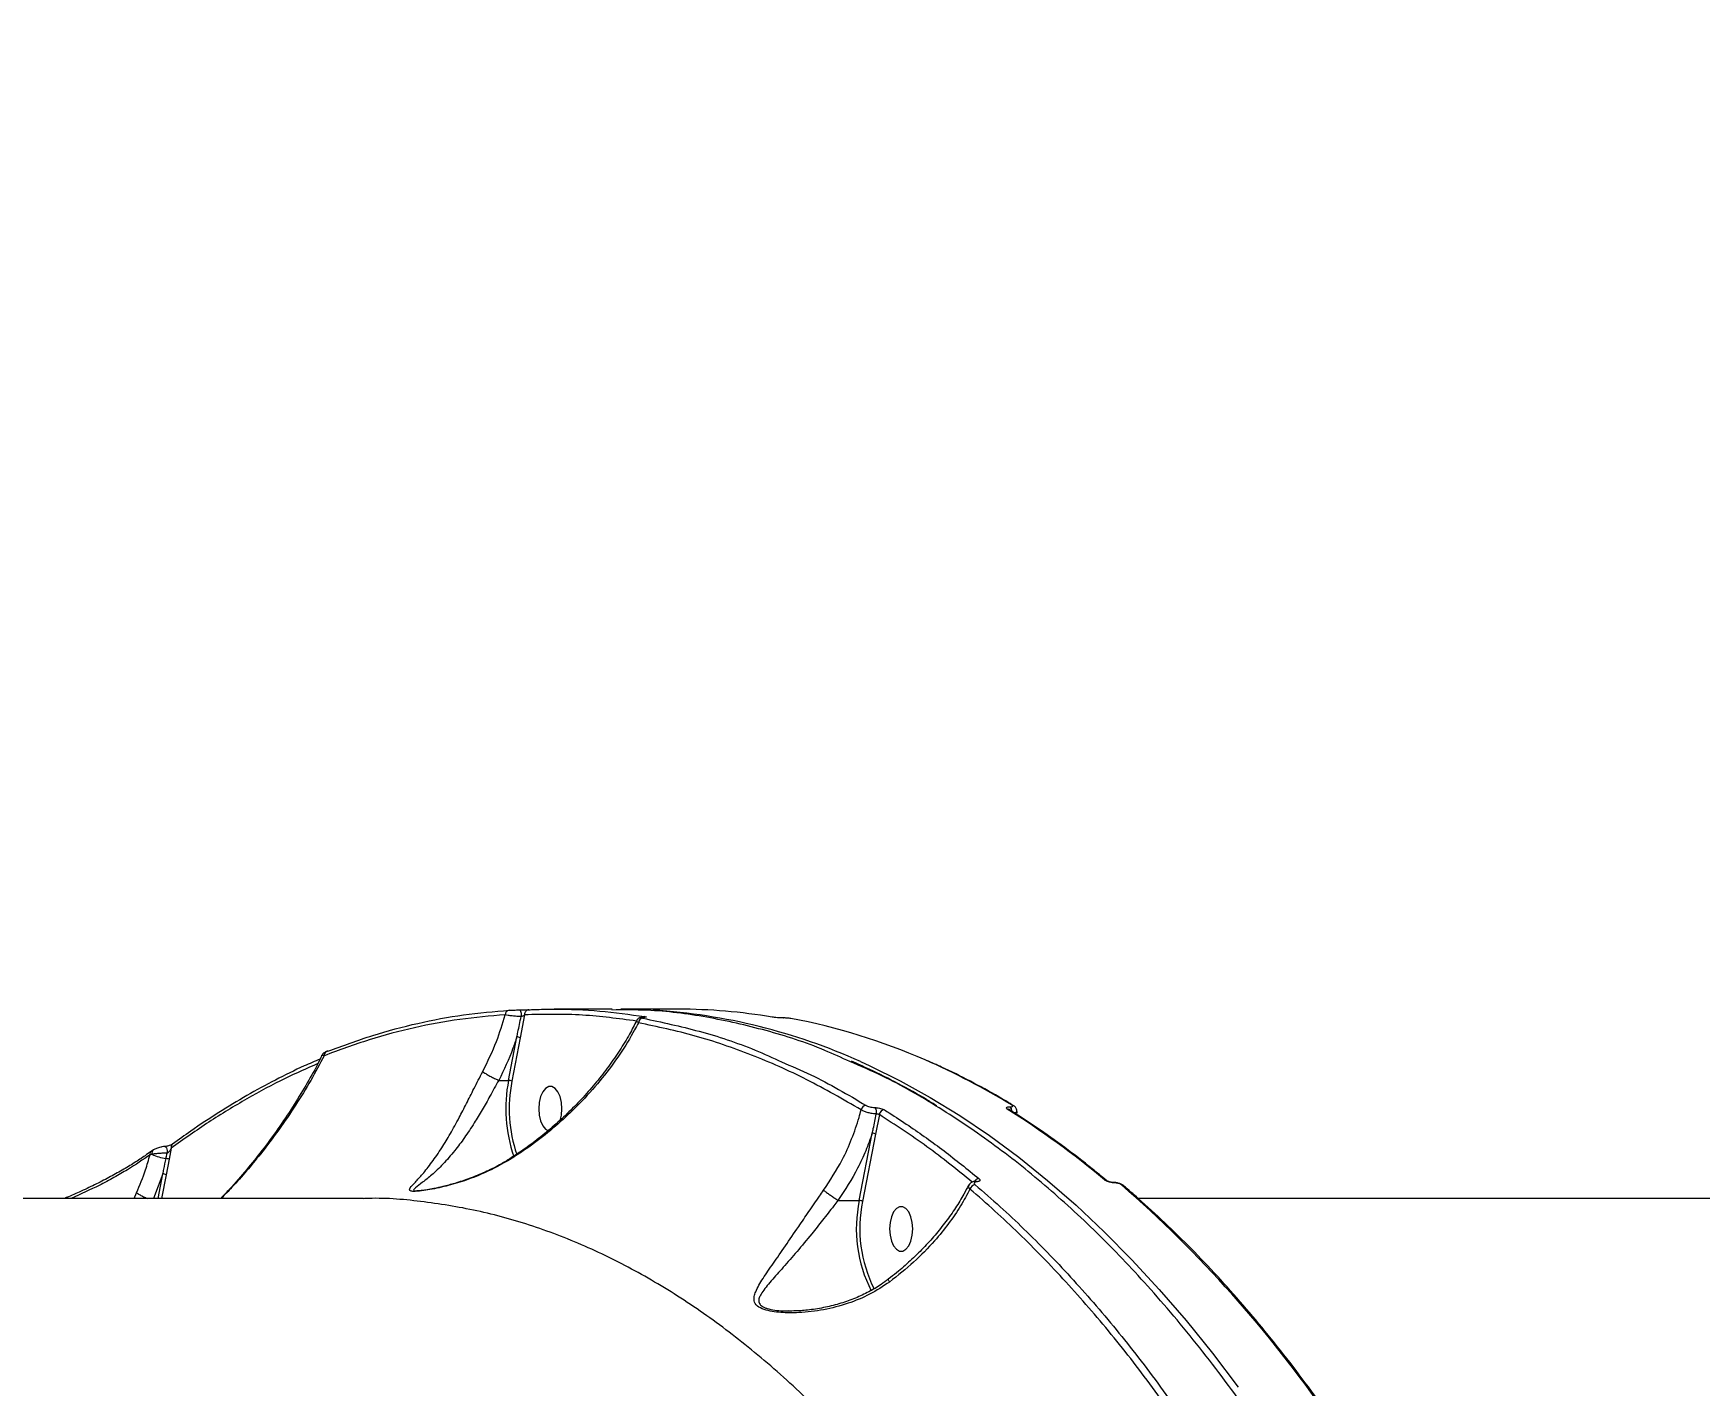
# Model space of a CAD drawing. Header units: millimetres. Extents: x -8327 to 9087, y -6583 to 5996.
# Drawn here: x 3960.7 to 4295.4, y 572.3 to 843.9 of the extents above; entities that cross this region are included whole.
import ezdxf

# ---------------------------------------------------------------- set-up
doc = ezdxf.new("R2010")
doc.units = ezdxf.units.MM
doc.layers.add('DIKOM_ОБЪЕКТ', color=7, linetype='Continuous')
doc.layers.add('DIKOM_РАЗМЕР_ОБЪЕКТА', color=7, linetype='Continuous')
doc.styles.add('style1', font='arial.ttf', dxfattribs={"width": 0.8})
doc.dimstyles.new('1-50', dxfattribs={"dimtxt": 300, "dimasz": 200, "dimexe": 100, "dimexo": 0, "dimgap": 100, "dimtad": 1, "dimtxsty": 'style1', "dimcen": 200, "dimclrd": 7, "dimclre": 7, "dimclrt": 7, "dimadec": 1, "dimazin": 2, "dimtfac": 1, "dimtmove": 0, "dimatfit": 2, "dimfxl": 0, "dimlwd": 25, "dimlwe": 18, "dimarcsym": 0})

# ---------------------------------------------------------------- blocks, each defined once
blk = doc.blocks.new('*D9')
at = {"layer": 'Defpoints', "color": 0, "transparency": 16777216}
for p in [(7087.37, 843.9), (-4957.59, 227.93), (7087.37, -4838.64)]:
    blk.add_point(p, dxfattribs=at)
at = {"layer": 'DIKOM_РАЗМЕР_ОБЪЕКТА', "color": 7, "lineweight": 18, "transparency": 16777216}
for p, q in [((7087.37, 843.9), (7087.37, -4938.64)), ((-4957.59, 227.93), (-4957.59, -4938.64))]:
    blk.add_line(p, q, dxfattribs=at)
at = {"layer": 'DIKOM_РАЗМЕР_ОБЪЕКТА', "color": 7, "lineweight": 25, "transparency": 16777216}
blk.add_line((-4757.59, -4838.64), (6887.37, -4838.64), dxfattribs=at)
at = {"layer": 'DIKOM_РАЗМЕР_ОБЪЕКТА', "color": 7, "transparency": 16777216}
for points in [[(-4757.59, -4805.31), (-4757.59, -4871.97), (-4957.59, -4838.64)], [(6887.37, -4805.31), (6887.37, -4871.97), (7087.37, -4838.64)]]:
    blk.add_solid(points, dxfattribs=at)
at = {"layer": 'DIKOM_РАЗМЕР_ОБЪЕКТА', "color": 7, "transparency": 16777216, "insert": (4098.94, -4585.47), "char_height": 300, "attachment_point": 5, "style": 'style1'}
blk.add_mtext('12040', dxfattribs=at)

msp = doc.modelspace()

# ---------------------------------------------------------------- linework, layer by layer
at = {"layer": 'DIKOM_ОБЪЕКТ', "color": 7, "linetype": 'Continuous', "lineweight": 15}
for p, q in [((4059.385, 646.811), (4058.51, 642.19)), ((4076.983, 647.928), (4065.343, 647.928)), ((4090.27, 647.928), (4078.698, 647.928)), ((4111.394, 646.17), (4111.305, 646.17)), ((4111.305, 646.17), (4111.352, 646.166)), ((4111.441, 646.166), (4111.352, 646.166)), ((4111.394, 646.17), (4111.441, 646.166)), ((4056.152, 633.636), (4057.84, 642.365)), ((4058.51, 642.19), (4056.822, 633.46)), ((4054.2, 633.636), (4054.196, 633.637)), ((4054.2, 633.636), (4056.152, 633.636)), ((4130.636, 626.764), (4129.895, 622.843)), ((4156.699, 627.762), (4156.701, 627.761)), ((4156.874, 628.324), (4156.921, 628.324)), ((4158.266, 626.741), (4158.322, 627.409)), ((4126.614, 609.513), (4129.225, 623.019)), ((4129.895, 622.843), (4127.283, 609.337)), ((3987.146, 620.355), (3987.154, 620.356)), ((3988.412, 620.042), (3987.984, 617.786)), ((3984.569, 618.793), (3984.145, 618.707)), ((3987.984, 617.786), (3987.395, 614.686)), ((3986.725, 614.862), (3984.855, 609.928)), ((3985.772, 609.928), (3986.725, 614.862)), ((3987.395, 614.686), (3986.475, 609.928)), ((4177.739, 613.122), (4177.671, 613.122)), ((4177.945, 613.039), (4177.876, 613.039)), ((4027.017, 609.928), (3728.976, 609.928)), ((3980.97, 609.928), (3981.448, 611.062)), ((4122.33, 609.513), (4126.614, 609.513)), ((4444.751, 609.928), (4182.643, 609.928)), ((4112.377, 587.352), (4112.813, 587.355))]:
    msp.add_line(p, q, dxfattribs=at)
at = {"layer": 'DIKOM_ОБЪЕКТ', "color": 7, "linetype": 'Continuous', "lineweight": 15, "flags": 128}
for points in [[(4058.303, 647.771), (4058.394, 647.748), (4058.481, 647.668), (4058.559, 647.535), (4058.622, 647.357), (4058.666, 647.144), (4058.691, 646.91), (4058.693, 646.667), (4058.673, 646.431)], [(4078.698, 647.928), (4078.956, 647.928), (4082.28, 647.871)], [(4019.878, 639.482), (4019.721, 639.466), (4019.625, 639.438)], [(4126.824, 637.402), (4128.723, 636.543), (4134.809, 633.552), (4140.848, 630.22), (4146.834, 626.549), (4152.763, 622.542), (4158.63, 618.203), (4164.429, 613.535), (4170.156, 608.542), (4175.806, 603.229), (4181.374, 597.6), (4186.856, 591.659), (4192.247, 585.412), (4197.541, 578.864), (4202.736, 572.02)], [(4066.534, 625.589), (4066.778, 626.661), (4066.872, 627.929), (4066.778, 629.196), (4066.504, 630.361), (4066.072, 631.329), (4065.517, 632.022), (4064.884, 632.383), (4064.225, 632.383), (4063.592, 632.022), (4063.037, 631.329), (4062.605, 630.361), (4062.331, 629.196), (4062.237, 627.929), (4062.237, 627.929)], [(4062.237, 627.929), (4062.331, 626.661), (4062.605, 625.496), (4063.037, 624.528), (4063.592, 623.835), (4064.151, 623.497)], [(3984.416, 619.419), (3984.41, 619.414), (3984.353, 619.365)], [(3987.154, 620.356), (3987.239, 620.334), (3987.342, 620.236), (3987.435, 620.067), (3987.509, 619.841), (3987.56, 619.576), (3987.582, 619.293), (3987.573, 619.015)], [(4132.698, 603.806), (4132.792, 602.538), (4133.066, 601.373), (4133.498, 600.405), (4134.053, 599.712), (4134.686, 599.351), (4135.346, 599.351), (4135.979, 599.712), (4136.534, 600.405), (4136.966, 601.373), (4137.24, 602.538), (4137.333, 603.806), (4137.24, 605.073), (4136.966, 606.238), (4136.534, 607.206), (4135.979, 607.899), (4135.346, 608.26), (4134.686, 608.26), (4134.053, 607.899), (4133.498, 607.206), (4133.066, 606.238), (4132.792, 605.073), (4132.698, 603.806)]]:
    msp.add_lwpolyline(points, dxfattribs=at)
at = {"layer": 'DIKOM_ОБЪЕКТ', "color": 7, "linetype": 'Continuous', "lineweight": 15}
for centre, radius, start, end in [((4056.38, 646.819), 0.906, 94.16226, 181.31978), ((4060.305, 646.891), 0.923, 94.63545, 184.92584), ((4083.221, 645.146), 0.978, 94.65366, 177.18007), ((4083.552, 645.647), 0.792, 90.58864, 117.60913), ((4077.703, 528.576), 119.398, 65.70673, 86.38452), ((4090.243, 535.618), 112.31, 80.32787, 89.98635), ((4090.247, 524.899), 123.25, 66.26737, 79.4243), ((4019.964, 638.656), 0.853, 113.41968, 184.82232), ((4057.854, 641.054), 1.311, 59.98639, 90.61083), ((4082.447, 506.488), 143.244, 58.50177, 66.37524), ((4085.503, 627.979), 29.891, 169.09031, 198.73492), ((4056.166, 632.325), 1.311, 59.98639, 90.61083), ((4084.704, 627.934), 28.424, 168.78894, 198.81721), ((4128.059, 627.509), 1.102, 94.56298, 169.40918), ((4128.466, 627.288), 1.607, 344.92959, 33.00861), ((4131.736, 626.609), 1.111, 94.59751, 171.95847), ((4064.498, 481.138), 173.095, 49.96363, 57.96019), ((4156.333, 627.173), 0.694, 58.35167, 90.58112), ((4156.118, 627.5), 1.117, 355.66331, 47.48232), ((4156.157, 627.493), 1.128, 354.51954, 47.4012), ((4157.295, 627.93), 0.696, 58.81092, 90.5214), ((4129.239, 621.708), 1.311, 59.98547, 90.61176), ((3984.917, 618.825), 0.781, 136.24673, 188.74186), ((3985.269, 619.071), 0.753, 126.20872, 201.7275), ((3989.172, 620.239), 0.786, 130.31602, 194.5286), ((3988.252, 626.015), 8.107, 242.9794, 263.70466), ((3987.335, 616.643), 1.314, 60.40334, 88.76644), ((3986.739, 613.55), 1.312, 59.99356, 90.59413), ((4149.972, 611.5), 1.168, 94.15543, 165.02711), ((4150.721, 612.756), 1.15, 94.01205, 151.48066), ((4150.01, 612.926), 0.435, 54.66305, 93.04948), ((4175.858, 612.996), 0.67, 49.94949, 91.13667), ((4177.663, 612.808), 0.314, 47.35496, 88.84866), ((4177.731, 612.807), 0.315, 47.38876, 88.10009), ((4018.398, 427.468), 245.283, 34.45535, 49.01513), ((4179.284, 611.96), 0.668, 50.22029, 91.21064), ((4153.337, 603.803), 27.326, 167.93835, 207.08261), ((4126.628, 608.203), 1.31, 59.9789, 90.61833), ((4153.431, 603.83), 26.721, 168.10599, 206.82552)]:
    msp.add_arc(centre, radius, start, end, dxfattribs=at)
for points, knots in [([(4055.474, 646.798), (4052.434, 646.543), (4046.353, 646.033), (4037.243, 644.304), (4028.148, 641.928), (4022.126, 639.699), (4019.115, 638.584)], [0, 0, 0, 0, 0.2491003, 0.4982004, 0.7491014, 1, 1, 1, 1]), ([(4019.878, 639.482), (4022.874, 640.592), (4028.866, 642.813), (4037.957, 645.2), (4047.108, 646.947), (4053.246, 647.465), (4056.314, 647.723)], [0, 0, 0, 0, 0.2491003, 0.4982004, 0.749099, 1, 1, 1, 1]), ([(4050.971, 635.397), (4051.957, 637.407), (4053.785, 641.134), (4054.941, 645.012), (4055.474, 646.798)], [0, 0, 0, 0, 0.53951156, 1, 1, 1, 1]), ([(4058.673, 646.431), (4058.391, 646.446), (4057.808, 646.476), (4056.879, 646.568), (4056.032, 646.681), (4055.659, 646.759), (4055.474, 646.798)], [0, 0, 0, 0, 0.2380219, 0.4907068, 0.7463151, 1, 1, 1, 1]), ([(4056.314, 647.723), (4056.433, 647.729), (4056.671, 647.742), (4057.197, 647.757), (4057.77, 647.767), (4058.13, 647.77), (4058.303, 647.771)], [0, 0, 0, 0, 0.2583117, 0.5166819, 0.7678115, 1, 1, 1, 1]), ([(4057.84, 642.365), (4057.907, 642.678), (4058.195, 644.031), (4058.466, 645.387), (4058.673, 646.431)], [0, 0, 0, 0, 0.23075345, 1, 1, 1, 1]), ([(4058.303, 647.771), (4058.472, 647.772), (4058.82, 647.775), (4059.376, 647.784), (4059.885, 647.797), (4060.115, 647.807), (4060.23, 647.811)], [0, 0, 0, 0, 0.2338544, 0.4824566, 0.7413347, 1, 1, 1, 1]), ([(4059.385, 646.811), (4059.339, 646.766), (4059.249, 646.678), (4059.064, 646.56), (4058.882, 646.478), (4058.748, 646.441), (4058.69, 646.433), (4058.673, 646.431)], [0, 0, 0, 0, 0.2916957, 0.567264, 0.8036566, 0.9441379, 1, 1, 1, 1]), ([(4081.833, 645.533), (4078.237, 646.025), (4070.764, 647.046), (4063.272, 646.892), (4059.385, 646.811)], [0, 0, 0, 0, 0.4811584, 1, 1, 1, 1]), ([(4060.23, 647.811), (4060.573, 647.826), (4062.29, 647.9), (4067.035, 647.978), (4074.471, 647.713), (4080.518, 646.864), (4083.544, 646.439)], [0, 0, 0, 0, 0.0441406, 0.2207138, 0.6100111, 1, 1, 1, 1]), ([(4124.725, 637.411), (4123.049, 638.185), (4117.486, 640.753), (4107.888, 643.798), (4095.981, 646.494), (4085.63, 647.847), (4079.264, 647.784), (4076.893, 647.761)], [0, 0, 0, 0, 0.1071174, 0.3555389, 0.6041533, 0.8525755, 1, 1, 1, 1]), ([(4083.278, 646.284), (4083.274, 646.284), (4083.097, 646.283), (4082.872, 646.267), (4082.604, 646.23), (4082.326, 646.123), (4082.097, 645.95), (4081.941, 645.786), (4081.909, 645.675), (4081.908, 645.672)], [0, 0, 0, 0, 0.0071239, 0.3099814, 0.538341, 0.669922, 0.8211898, 0.9951791, 1, 1, 1, 1]), ([(4083.338, 646.28), (4083.233, 646.277), (4083.023, 646.27), (4082.862, 646.244), (4082.825, 646.207), (4082.922, 646.164), (4083.075, 646.134), (4083.141, 646.121)], [0, 0, 0, 0, 0.18894164, 0.37742568, 0.57916036, 0.81641938, 1, 1, 1, 1]), ([(4083.141, 646.121), (4086.915, 645.315), (4094.462, 643.702), (4103.763, 640.668), (4109.238, 638.161), (4111.018, 637.345)], [0, 0, 0, 0, 0.4029368, 0.8058738, 1, 1, 1, 1]), ([(4083.548, 646.298), (4083.544, 646.297), (4083.534, 646.296), (4083.436, 646.288), (4083.312, 646.283), (4083.207, 646.283), (4083.183, 646.284)], [0, 0, 0, 0, 0.2067047, 0.5062286, 0.8913427, 1, 1, 1, 1]), ([(4083.544, 646.439), (4083.613, 646.427), (4083.773, 646.398), (4083.872, 646.355), (4083.831, 646.318), (4083.663, 646.291), (4083.447, 646.284), (4083.338, 646.28)], [0, 0, 0, 0, 0.182516, 0.423762, 0.6274471, 0.8134625, 1, 1, 1, 1]), ([(4111.352, 646.166), (4111.29, 646.166), (4111.076, 646.167), (4110.652, 646.183), (4110.105, 646.217), (4109.541, 646.269), (4109.264, 646.31), (4109.112, 646.332)], [0, 0, 0, 0, 0.07959882, 0.27564731, 0.47074839, 0.71052488, 1, 1, 1, 1]), ([(4112.868, 646.056), (4112.767, 646.072), (4112.588, 646.1), (4112.226, 646.134), (4111.884, 646.156), (4111.618, 646.165), (4111.482, 646.166), (4111.441, 646.166)], [0, 0, 0, 0, 0.3025315, 0.5347091, 0.7254305, 0.9171385, 1, 1, 1, 1]), ([(4081.909, 645.676), (4081.44, 644.758), (4080.415, 642.752), (4078.525, 639.675), (4076.311, 636.461), (4073.852, 633.298), (4071.187, 630.231), (4068.347, 627.301), (4065.378, 624.549), (4062.304, 622.003), (4059.327, 619.772), (4057.32, 618.482), (4056.414, 617.9)], [0, 0, 0, 0, 0.0894461, 0.1955033, 0.3020041, 0.4088143, 0.5157572, 0.6204321, 0.723031, 0.8229911, 0.9200367, 1, 1, 1, 1]), ([(4082.243, 645.194), (4081.996, 644.721), (4080.89, 642.608), (4078.595, 638.876), (4075.062, 634.091), (4071.213, 629.71), (4067.169, 625.764), (4063.026, 622.264), (4059.414, 619.62), (4057.178, 618.202), (4056.492, 617.768)], [0, 0, 0, 0, 0.0465647, 0.2078853, 0.3696715, 0.5309362, 0.6671834, 0.8037622, 0.9398778, 1, 1, 1, 1]), ([(4082.243, 645.194), (4082.155, 645.257), (4081.951, 645.404), (4081.845, 645.57), (4081.913, 645.648), (4081.928, 645.665)], [0, 0, 0, 0, 0.3685207, 0.85395139, 1, 1, 1, 1]), ([(4126.975, 627.712), (4123.344, 629.811), (4116.082, 634.008), (4104.95, 638.884), (4093.672, 642.786), (4086.053, 644.391), (4082.243, 645.194)], [0, 0, 0, 0, 0.2485977, 0.4971942, 0.7485973, 1, 1, 1, 1]), ([(4019.629, 639.427), (4019.557, 639.402), (4019.334, 639.327), (4019.083, 639.175), (4018.784, 638.948), (4018.679, 638.733), (4018.643, 638.66)], [0, 0, 0, 0, 0.18195116, 0.56436865, 0.85116736, 1, 1, 1, 1]), ([(4057.84, 642.365), (4057.584, 641.601), (4056.587, 638.637), (4055.217, 635.766), (4054.2, 633.636)], [0, 0, 0, 0, 0.2578211, 1, 1, 1, 1]), ([(4017.853, 636.994), (4015.66, 636.028), (4010.877, 633.919), (4003.577, 629.982), (3995.939, 625.369), (3990.921, 621.818), (3988.412, 620.042)], [0, 0, 0, 0, 0.21945992, 0.47868956, 0.73934373, 1, 1, 1, 1]), ([(4018.298, 637.898), (4017.234, 637.448), (4014.227, 636.174), (4009.323, 633.74), (4003.597, 630.632), (3997.932, 627.2), (3992.96, 623.941), (3989.899, 621.699), (3988.686, 620.81)], [0, 0, 0, 0, 0.105574, 0.2984184, 0.4907295, 0.682343, 0.8741044, 1, 1, 1, 1]), ([(4018.67, 638.652), (4018.378, 638.05), (4017.395, 636.023), (4015.438, 632.558), (4012.802, 628.245), (4009.863, 623.895), (4006.79, 619.705), (4003.533, 615.65), (4000.77, 612.431), (3998.94, 610.539), (3998.35, 609.928)], [0, 0, 0, 0, 0.0608199, 0.2048243, 0.3515995, 0.5011162, 0.6531944, 0.7885775, 0.931728, 1, 1, 1, 1]), ([(4019.115, 638.584), (4018.238, 636.925), (4016.485, 633.607), (4013.424, 628.643), (4010.061, 623.705), (4005.857, 618.172), (4001.981, 613.562), (3999.182, 610.672), (3998.463, 609.928)], [0, 0, 0, 0, 0.1683494, 0.3367041, 0.5075679, 0.6784268, 0.9172953, 1, 1, 1, 1]), ([(4019.115, 638.584), (4019.03, 638.594), (4018.755, 638.627), (4018.558, 638.659), (4018.637, 638.668), (4018.641, 638.669)], [0, 0, 0, 0, 0.29744412, 0.96581144, 1, 1, 1, 1]), ([(4111.018, 637.345), (4112.982, 636.511), (4118.697, 634.083), (4124.296, 630.777), (4127.971, 628.608)], [0, 0, 0, 0, 0.3436597, 1, 1, 1, 1]), ([(4293.298, 228.931), (4293.269, 233.509), (4293.192, 245.843), (4292.516, 265.911), (4291.109, 289.035), (4289.017, 312.193), (4286.23, 335.307), (4282.736, 358.291), (4278.616, 380.64), (4273.897, 402.293), (4268.62, 423.204), (4262.699, 443.714), (4256.128, 463.733), (4248.914, 483.176), (4241.215, 501.618), (4233.071, 519.017), (4224.526, 535.358), (4215.443, 550.907), (4205.829, 565.574), (4195.707, 579.285), (4185.421, 591.592), (4175.029, 602.531), (4164.586, 612.159), (4153.8, 620.785), (4142.683, 628.268), (4132.949, 633.879), (4126.905, 636.475), (4124.725, 637.411)], [0, 0, 0, 0, 0.0243023, 0.065474, 0.1066774, 0.1478492, 0.1902168, 0.232619, 0.2749866, 0.3161585, 0.3573619, 0.3985337, 0.4409012, 0.4833034, 0.5256711, 0.5668427, 0.6080462, 0.6492181, 0.6915858, 0.733988, 0.7763556, 0.8160449, 0.8557626, 0.8954519, 0.9362086, 0.976996, 1, 1, 1, 1]), ([(4142.197, 628.5), (4141.527, 628.919), (4138.973, 630.513), (4134.48, 632.966), (4129.427, 635.554), (4126.26, 636.935), (4125.028, 637.473)], [0, 0, 0, 0, 0.1187361, 0.4526177, 0.7871451, 1, 1, 1, 1]), ([(4157.655, 628.526), (4156.655, 629.126), (4153.76, 630.866), (4148.931, 633.501), (4144.088, 635.934), (4141.141, 637.197), (4140.133, 637.629)], [0, 0, 0, 0, 0.1730533, 0.5013013, 0.8294798, 1, 1, 1, 1]), ([(4056.492, 617.768), (4054.792, 616.817), (4051.393, 614.916), (4046.515, 613.169), (4042.803, 612.182), (4040.352, 611.691), (4038.661, 611.432), (4037.287, 611.315), (4036.413, 611.373), (4036.19, 611.623), (4036.472, 612.173), (4037.374, 613.15), (4038.943, 614.825), (4040.727, 617.075), (4042.621, 619.818), (4044.455, 622.866), (4046.109, 625.874), (4047.695, 628.946), (4049.27, 632.088), (4050.38, 634.247), (4050.971, 635.397)], [0, 0, 0, 0, 0.0873358, 0.1746807, 0.2336184, 0.2639465, 0.2941249, 0.3212126, 0.3485687, 0.3826721, 0.4154312, 0.4851405, 0.5550414, 0.6342215, 0.7133283, 0.7769218, 0.8404214, 0.8913063, 0.942136, 1, 1, 1, 1]), ([(4054.196, 633.637), (4054.196, 633.636), (4053.562, 632.606), (4052.503, 630.545), (4050.837, 627.676), (4049.131, 624.836), (4047.29, 622.07), (4045.189, 619.26), (4042.963, 616.732), (4040.804, 614.662), (4038.849, 613.116), (4037.609, 612.208), (4037.07, 611.699), (4037.049, 611.466), (4037.547, 611.441), (4037.737, 611.432)], [0, 0, 0, 0, 0.000021, 0.083799, 0.1591925, 0.2346771, 0.3306556, 0.4267629, 0.5470379, 0.6674042, 0.7721294, 0.876554, 0.9237868, 0.9710048, 1, 1, 1, 1]), ([(4050.971, 635.397), (4050.988, 635.383), (4051.104, 635.291), (4051.419, 635.073), (4052.023, 634.709), (4052.755, 634.311), (4053.524, 633.928), (4053.972, 633.734), (4054.196, 633.637)], [0, 0, 0, 0, 0.0319046, 0.2097092, 0.4072905, 0.6048441, 0.8024141, 1, 1, 1, 1]), ([(4119.445, 611.558), (4120.758, 613.567), (4122.92, 616.875), (4125.15, 621.864), (4126.328, 625.243), (4126.844, 627.209), (4126.975, 627.712)], [0, 0, 0, 0, 0.3957852, 0.6516362, 0.910997, 1, 1, 1, 1]), ([(4130.018, 626.871), (4129.958, 626.875), (4129.639, 626.9), (4129.013, 626.991), (4128.192, 627.188), (4127.458, 627.438), (4127.136, 627.621), (4126.975, 627.712)], [0, 0, 0, 0, 0.0542509, 0.2910953, 0.5276727, 0.7637425, 1, 1, 1, 1]), ([(4127.971, 628.608), (4128.069, 628.557), (4128.264, 628.455), (4128.709, 628.32), (4129.206, 628.219), (4129.585, 628.175), (4129.778, 628.165), (4129.814, 628.164)], [0, 0, 0, 0, 0.2364338, 0.4726402, 0.7092187, 0.9458785, 1, 1, 1, 1]), ([(4129.225, 623.019), (4129.292, 623.331), (4129.567, 624.613), (4129.824, 625.898), (4130.018, 626.871)], [0, 0, 0, 0, 0.2436037, 1, 1, 1, 1]), ([(4129.814, 628.164), (4129.849, 628.162), (4130.04, 628.153), (4130.417, 628.109), (4130.912, 628.007), (4131.355, 627.871), (4131.549, 627.768), (4131.647, 627.716)], [0, 0, 0, 0, 0.053602, 0.2898164, 0.5263749, 0.7631239, 1, 1, 1, 1]), ([(4130.636, 626.764), (4130.603, 626.777), (4130.536, 626.803), (4130.387, 626.836), (4130.22, 626.859), (4130.093, 626.869), (4130.029, 626.87), (4130.018, 626.871)], [0, 0, 0, 0, 0.2373324, 0.4742708, 0.7108944, 0.9468508, 1, 1, 1, 1]), ([(4149.308, 613.2), (4146.287, 615.635), (4140.145, 620.583), (4133.839, 624.682), (4130.636, 626.764)], [0, 0, 0, 0, 0.4919493, 1, 1, 1, 1]), ([(4131.647, 627.716), (4131.973, 627.511), (4133.607, 626.484), (4137.621, 623.844), (4143.653, 619.563), (4148.31, 615.791), (4150.641, 613.903)], [0, 0, 0, 0, 0.0507655, 0.2538463, 0.6266957, 1, 1, 1, 1]), ([(4156.326, 627.867), (4156.257, 627.918), (4156.12, 628.021), (4156.12, 628.158), (4156.28, 628.261), (4156.553, 628.316), (4156.782, 628.321), (4156.874, 628.324)], [0, 0, 0, 0, 0.2150137, 0.4299632, 0.6446674, 0.8591952, 1, 1, 1, 1]), ([(4176.283, 613.514), (4175.321, 614.309), (4172.535, 616.612), (4167.873, 620.196), (4162.308, 624.176), (4158.56, 626.573), (4156.697, 627.763)], [0, 0, 0, 0, 0.1498861, 0.4344452, 0.7189714, 1, 1, 1, 1]), ([(4156.921, 628.324), (4156.982, 628.325), (4157.137, 628.329), (4157.319, 628.365), (4157.426, 628.434), (4157.426, 628.524), (4157.334, 628.592), (4157.288, 628.626)], [0, 0, 0, 0, 0.142209, 0.3570683, 0.5715482, 0.785747, 1, 1, 1, 1]), ([(4158.238, 627.404), (4158.249, 627.498), (4158.275, 627.71), (4158.162, 628.016), (4157.975, 628.28), (4157.8, 628.439), (4157.684, 628.502), (4157.652, 628.52)], [0, 0, 0, 0, 0.1990181, 0.4515503, 0.6803926, 0.9104991, 1, 1, 1, 1]), ([(4158.231, 627.415), (4158.236, 627.387), (4158.252, 627.292), (4158.08, 627.173), (4157.827, 627.12), (4157.719, 627.097)], [0, 0, 0, 0, 0.1964941, 0.6594225, 1, 1, 1, 1]), ([(4129.225, 623.019), (4128.8, 621.84), (4127.946, 619.471), (4125.81, 614.866), (4123.718, 611.647), (4122.33, 609.513)], [0, 0, 0, 0, 0.25039739, 0.50286718, 1, 1, 1, 1]), ([(3984.342, 619.379), (3983.957, 619.091), (3982.944, 618.332), (3981.012, 617.066), (3978.586, 615.597), (3975.916, 614.119), (3973.034, 612.65), (3970.071, 611.246), (3967.991, 610.353), (3967.003, 609.928)], [0, 0, 0, 0, 0.093347, 0.2458674, 0.3994977, 0.5536758, 0.7077411, 0.8611766, 1, 1, 1, 1]), ([(3984.843, 619.665), (3984.698, 619.591), (3984.508, 619.495), (3984.358, 619.375), (3984.323, 619.347)], [0, 0, 0, 0, 0.7669495, 1, 1, 1, 1]), ([(3986.309, 620.223), (3986.143, 620.183), (3985.71, 620.081), (3985.209, 619.886), (3984.923, 619.724), (3984.829, 619.671)], [0, 0, 0, 0, 0.29478005, 0.7690549, 1, 1, 1, 1]), ([(3987.146, 620.346), (3986.931, 620.333), (3986.648, 620.315), (3986.375, 620.24), (3986.309, 620.223)], [0, 0, 0, 0, 0.7601204, 1, 1, 1, 1]), ([(3988.667, 620.843), (3988.657, 620.835), (3988.619, 620.805), (3988.411, 620.686), (3988.078, 620.548), (3987.692, 620.436), (3987.396, 620.379), (3987.218, 620.358), (3987.158, 620.356), (3987.154, 620.356)], [0, 0, 0, 0, 0.07342, 0.2838741, 0.55436, 0.7485394, 0.887239, 0.9914892, 1, 1, 1, 1]), ([(3988.412, 620.042), (3988.346, 619.91), (3988.226, 619.667), (3988.007, 619.359), (3987.821, 619.161), (3987.695, 619.069), (3987.625, 619.031), (3987.59, 619.02), (3987.573, 619.015)], [0, 0, 0, 0, 0.3535506, 0.6499315, 0.8418425, 0.924567, 0.9644798, 1, 1, 1, 1]), ([(3984.145, 618.707), (3982.717, 617.707), (3980.554, 616.192), (3976.933, 614.119), (3973.289, 612.172), (3970.231, 610.796), (3968.304, 609.928)], [0, 0, 0, 0, 0.3438882, 0.5209756, 0.6980616, 1, 1, 1, 1]), ([(3981.448, 611.062), (3982.08, 612.581), (3983.129, 615.102), (3983.856, 617.682), (3984.145, 618.707)], [0, 0, 0, 0, 0.6025831, 1, 1, 1, 1]), ([(3987.573, 619.015), (3987.405, 619.015), (3986.996, 619.014), (3986.243, 618.98), (3985.342, 618.909), (3984.84, 618.833), (3984.569, 618.793)], [0, 0, 0, 0, 0.1616156, 0.3913142, 0.6723919, 1, 1, 1, 1]), ([(3986.725, 614.862), (3986.792, 615.174), (3987.011, 616.205), (3987.218, 617.237), (3987.363, 617.957)], [0, 0, 0, 0, 0.3029926, 1, 1, 1, 1]), ([(3987.363, 617.957), (3987.425, 618.27), (3987.496, 618.622), (3987.566, 618.975), (3987.573, 619.015)], [0, 0, 0, 0, 0.8864421, 1, 1, 1, 1]), ([(4056.414, 617.901), (4055.738, 617.482), (4054.13, 616.488), (4051.398, 615.162), (4048.379, 613.926), (4045.539, 612.982), (4043.144, 612.33), (4041.285, 611.916), (4039.878, 611.659), (4038.836, 611.509), (4038.158, 611.44), (4037.783, 611.427), (4037.739, 611.429), (4037.736, 611.429)], [0, 0, 0, 0, 0.11192167, 0.26608834, 0.4274691, 0.57374455, 0.69141526, 0.78481264, 0.85451372, 0.91202809, 0.95964215, 0.99786246, 1, 1, 1, 1]), ([(4056.492, 617.768), (4056.484, 617.782), (4056.434, 617.863), (4056.429, 617.874), (4056.425, 617.883)], [0, 0, 0, 0, 0.1727785, 1, 1, 1, 1]), ([(4148.546, 612.595), (4148.245, 611.992), (4147.482, 610.463), (4145.965, 608.012), (4144.039, 605.262), (4141.864, 602.554), (4139.473, 599.916), (4136.881, 597.389), (4134.533, 595.309), (4132.995, 594.14), (4132.437, 593.715)], [0, 0, 0, 0, 0.0889514, 0.2258157, 0.3640193, 0.5031924, 0.6428546, 0.7823284, 0.921024, 1, 1, 1, 1]), ([(4148.844, 611.802), (4148.804, 611.85), (4148.652, 612.036), (4148.526, 612.31), (4148.605, 612.485), (4148.635, 612.553)], [0, 0, 0, 0, 0.1744248, 0.6788727, 1, 1, 1, 1]), ([(4149.988, 613.356), (4149.957, 613.355), (4149.695, 613.346), (4149.314, 613.238), (4148.857, 612.969), (4148.7, 612.702), (4148.631, 612.585)], [0, 0, 0, 0, 0.0556345, 0.4642753, 0.7656031, 1, 1, 1, 1]), ([(4150.262, 613.281), (4150.144, 613.265), (4149.908, 613.232), (4149.715, 613.106), (4149.671, 612.937), (4149.76, 612.781), (4149.861, 612.689), (4149.888, 612.665)], [0, 0, 0, 0, 0.2256457, 0.4513611, 0.6801954, 0.9175963, 1, 1, 1, 1]), ([(4149.888, 612.665), (4151.564, 611.211), (4156.467, 606.957), (4164.432, 599.212), (4173.708, 589.098), (4182.764, 578.12), (4188.571, 570.061), (4191.474, 566.031)], [0, 0, 0, 0, 0.1144547, 0.3347649, 0.555076, 0.7775384, 1, 1, 1, 1]), ([(4150.064, 613.371), (4150.065, 613.371), (4150.066, 613.372), (4150.033, 613.363), (4149.989, 613.362), (4149.98, 613.361)], [0, 0, 0, 0, 0.3234664, 0.8517045, 1, 1, 1, 1]), ([(4150.641, 613.903), (4150.667, 613.879), (4150.772, 613.786), (4150.862, 613.629), (4150.815, 613.459), (4150.621, 613.331), (4150.382, 613.298), (4150.262, 613.281)], [0, 0, 0, 0, 0.0825726, 0.3217074, 0.551312, 0.7755912, 1, 1, 1, 1]), ([(4177.876, 613.039), (4177.799, 613.041), (4177.572, 613.046), (4177.137, 613.112), (4176.621, 613.253), (4176.152, 613.447), (4175.947, 613.593), (4175.845, 613.665)], [0, 0, 0, 0, 0.1082955, 0.3203904, 0.5430729, 0.7715693, 1, 1, 1, 1]), ([(4177.67, 613.122), (4177.667, 613.122), (4177.614, 613.12), (4177.449, 613.131), (4177.18, 613.17), (4176.866, 613.247), (4176.582, 613.348), (4176.391, 613.44), (4176.296, 613.503), (4176.291, 613.508), (4176.289, 613.509)], [0, 0, 0, 0, 0.0069708, 0.1392104, 0.2904359, 0.4645453, 0.6510187, 0.8100373, 0.9382572, 1, 1, 1, 1]), ([(4179.703, 612.463), (4179.666, 612.498), (4179.491, 612.671), (4179.079, 612.862), (4178.455, 613.055), (4177.984, 613.139), (4177.761, 613.118), (4177.741, 613.116)], [0, 0, 0, 0, 0.0786834, 0.3779023, 0.6638286, 0.9705282, 1, 1, 1, 1]), ([(4179.27, 612.628), (4179.203, 612.676), (4179.069, 612.772), (4178.764, 612.9), (4178.428, 612.992), (4178.145, 613.034), (4177.996, 613.038), (4177.945, 613.039)], [0, 0, 0, 0, 0.2289141, 0.457811, 0.6785314, 0.8883339, 1, 1, 1, 1]), ([(3981.448, 611.062), (3981.467, 611.047), (3981.575, 610.964), (3981.874, 610.765), (3982.451, 610.444), (3983.078, 610.137), (3983.461, 609.98), (3983.587, 609.928)], [0, 0, 0, 0, 0.0469438, 0.2629383, 0.5588263, 0.8547968, 1, 1, 1, 1]), ([(4223.23, 289.483), (4222.583, 296.423), (4221.288, 310.308), (4218.593, 330.829), (4215.326, 351.244), (4211.417, 371.459), (4206.879, 391.401), (4201.808, 410.63), (4196.235, 429.097), (4190.2, 446.771), (4183.604, 463.939), (4176.447, 480.519), (4168.739, 496.437), (4160.648, 511.348), (4152.211, 525.223), (4143.469, 538.059), (4134.284, 550.06), (4124.667, 561.148), (4114.641, 571.262), (4104.422, 580.186), (4094.047, 587.915), (4083.557, 594.471), (4072.787, 599.959), (4061.763, 604.303), (4050.517, 607.504), (4039.285, 609.334), (4031.421, 610.082), (4027.347, 609.89), (4026.967, 609.873)], [0, 0, 0, 0, 0.0392428, 0.0785159, 0.1177587, 0.1581423, 0.1985587, 0.2389423, 0.2781874, 0.3174625, 0.3567076, 0.3970917, 0.4375083, 0.4778924, 0.5171659, 0.5564698, 0.5957433, 0.6361546, 0.6765986, 0.71701, 0.7563481, 0.7957168, 0.8350548, 0.8755303, 0.9160389, 0.9565145, 0.9959508, 1, 1, 1, 1]), ([(4132.69, 593.141), (4131.376, 592.271), (4128.748, 590.53), (4124.25, 588.72), (4119.463, 587.466), (4114.894, 586.924), (4111.404, 586.934), (4109.073, 587.205), (4107.385, 587.602), (4105.964, 588.314), (4105.435, 589.269), (4105.483, 590.247), (4105.964, 591.681), (4107.199, 593.81), (4109.328, 596.849), (4111.725, 600.325), (4114.153, 603.855), (4116.463, 607.258), (4118.16, 609.734), (4119.168, 611.166), (4119.445, 611.558)], [0, 0, 0, 0, 0.0712984, 0.1426952, 0.2203434, 0.2979615, 0.3555873, 0.3853411, 0.4149614, 0.4491143, 0.4886714, 0.5175512, 0.5465127, 0.6250137, 0.7037132, 0.7839251, 0.8640147, 0.9212525, 0.9784137, 1, 1, 1, 1]), ([(4122.324, 609.515), (4122.324, 609.514), (4122.025, 609.166), (4121.018, 607.803), (4119.21, 605.548), (4116.74, 602.419), (4114.061, 599.208), (4111.347, 596.062), (4108.85, 593.329), (4107.296, 591.42), (4106.554, 590.128), (4106.348, 589.347), (4106.522, 588.772), (4107.006, 588.283), (4107.517, 588.014), (4108.45, 587.704), (4109.601, 587.48), (4111.065, 587.319), (4112.015, 587.343), (4112.377, 587.352)], [0, 0, 0, 0, 0.0000524, 0.032766, 0.1209457, 0.2092391, 0.3339596, 0.4588429, 0.5798263, 0.7004851, 0.7429865, 0.7853261, 0.8276254, 0.8405633, 0.8786424, 0.8876879, 0.9304869, 0.9735769, 1, 1, 1, 1]), ([(4119.445, 611.558), (4119.467, 611.542), (4119.564, 611.472), (4119.839, 611.275), (4120.347, 610.911), (4121.028, 610.428), (4121.728, 609.933), (4122.126, 609.654), (4122.324, 609.515)], [0, 0, 0, 0, 0.0352134, 0.1540803, 0.3655479, 0.5770192, 0.7884884, 1, 1, 1, 1]), ([(4122.33, 609.513), (4122.329, 609.513), (4122.327, 609.513), (4122.325, 609.514), (4122.324, 609.515)], [0, 0, 0, 0, 0.65229651, 1, 1, 1, 1]), ([(4148.844, 611.802), (4148.245, 610.679), (4147.003, 608.349), (4144.609, 604.862), (4141.505, 601.05), (4137.6, 597.032), (4134.338, 594.447), (4132.69, 593.141)], [0, 0, 0, 0, 0.1665427, 0.3455492, 0.5267579, 0.7607829, 1, 1, 1, 1]), ([(4190.337, 565.268), (4187.468, 569.251), (4181.731, 577.216), (4172.729, 588.148), (4163.448, 598.286), (4155.439, 606.078), (4150.516, 610.351), (4148.844, 611.802)], [0, 0, 0, 0, 0.2203113, 0.4406218, 0.6630836, 0.8855448, 1, 1, 1, 1]), ([(4221.165, 566.008), (4220.322, 567.201), (4217.878, 570.66), (4213.76, 576.189), (4208.782, 582.506), (4203.715, 588.554), (4198.563, 594.33), (4193.332, 599.832), (4188.022, 605.049), (4183.473, 609.234), (4180.685, 611.635), (4179.711, 612.473)], [0, 0, 0, 0, 0.0652733, 0.1892967, 0.3133244, 0.4373493, 0.5613707, 0.6853862, 0.8093934, 0.9333913, 1, 1, 1, 1]), ([(4132.459, 593.7), (4131.975, 593.334), (4130.728, 592.391), (4128.505, 591.119), (4125.806, 589.851), (4122.881, 588.823), (4119.782, 588.016), (4116.73, 587.518), (4114.235, 587.307), (4112.853, 587.316), (4112.377, 587.32)], [0, 0, 0, 0, 0.0834854, 0.2151853, 0.3533866, 0.4968836, 0.6455642, 0.7987706, 0.9307834, 1, 1, 1, 1]), ([(4132.69, 593.141), (4132.675, 593.167), (4132.585, 593.328), (4132.478, 593.55), (4132.5, 593.601), (4132.51, 593.623)], [0, 0, 0, 0, 0.0953896, 0.5960027, 1, 1, 1, 1])]:
    msp.add_open_spline(points, degree=3, knots=knots, dxfattribs=at)

# ---------------------------------------------------------------- dimensions: what is measured, and where the dimension line sits
at = {"layer": 'DIKOM_РАЗМЕР_ОБЪЕКТА'}
dim = msp.add_linear_dim(base=(7087.366, -4838.641), p1=(-4957.594, 227.929), p2=(7087.366, 843.902), text='12040', dimstyle='1-50', dxfattribs=at)
dim.commit()
dim.dimension.update_dxf_attribs({"geometry": '*D9', "text_midpoint": (4098.945, -4838.641), "dimtype": 160})

doc.saveas('drawing.dxf')
